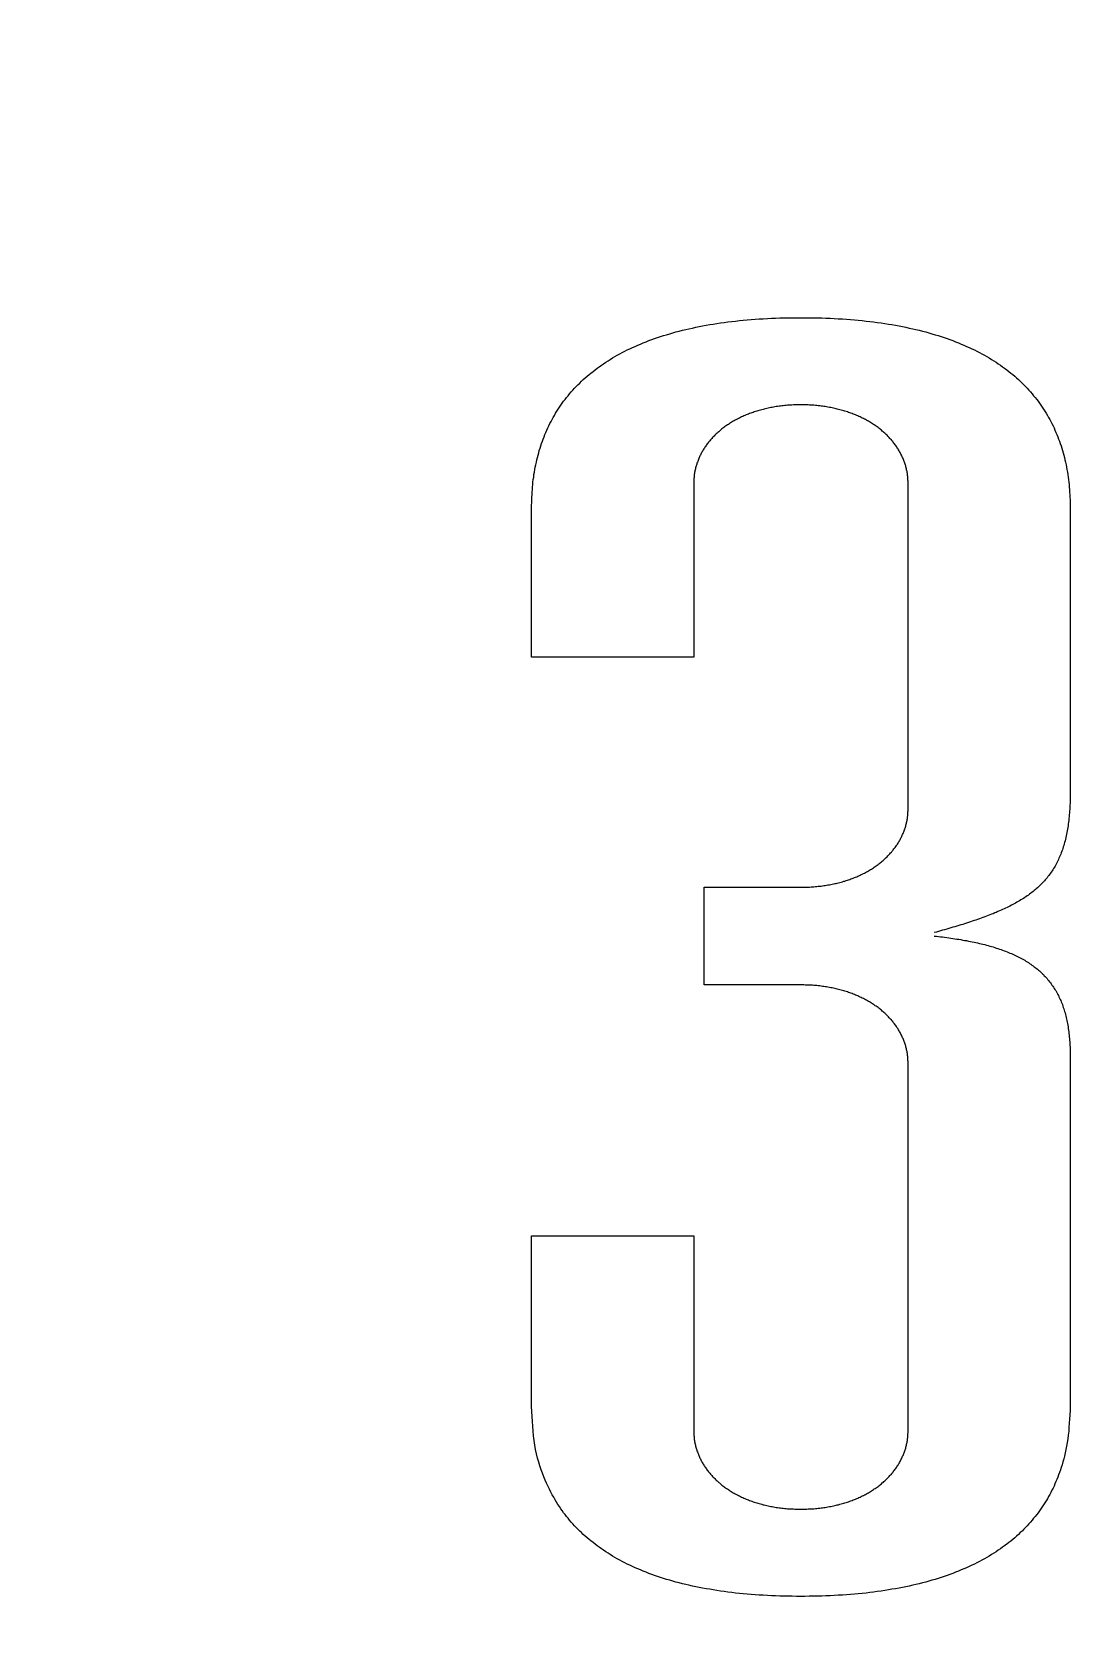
# Model space of a CAD drawing. Extents: x -19.1 to 19.1, y -19.1 to 19.1.
# Drawn here: x -7.888 to -6.858, y -4.369 to -2.814 of the extents above; entities that cross this region are included whole.
import ezdxf

# ---------------------------------------------------------------- set-up
doc = ezdxf.new("R2010")
doc.units = 0
doc.header["$LTSCALE"] = 32.67
doc.layers.add('G_OM_TRIE_D_ESQUISSE__ISO_', color=7, linetype='Continuous')
doc.layers.add('VISIBLE__ISO_', color=7, linetype='Continuous')

msp = doc.modelspace()

# ---------------------------------------------------------------- linework, layer by layer
at = {"layer": 'G_OM_TRIE_D_ESQUISSE__ISO_', "color": 7, "linetype": 'Continuous'}
msp.add_circle((0, 0), 18.9, dxfattribs=at)
at = {"layer": 'VISIBLE__ISO_', "color": 7, "linetype": 'Continuous'}
for p, q in [((-7.2423, -3.2539), (-7.2423, -3.4238)), ((-7.0332, -3.5717), (-7.0332, -3.2539)), ((-7.4004, -3.4238), (-7.4004, -3.2777)), ((-6.875, -3.2777), (-6.875, -3.5564)), ((-7.2423, -3.4238), (-7.4004, -3.4238)), ((-7.2321, -3.7435), (-7.2321, -3.6482)), ((-7.2321, -3.6482), (-7.1379, -3.6482)), ((-7.1379, -3.7435), (-7.2321, -3.7435)), ((-7.0332, -4.1786), (-7.0332, -3.82)), ((-6.875, -3.8131), (-6.875, -4.1548)), ((-7.4004, -4.1548), (-7.4004, -3.9883)), ((-7.4004, -3.9883), (-7.2423, -3.9883)), ((-7.2423, -3.9883), (-7.2423, -4.1786))]:
    msp.add_line(p, q, dxfattribs=at)
for points in [[(-7.4004, -3.2777), (-7.4004, -3.2752), (-7.4003, -3.2727), (-7.4002, -3.2702), (-7.4001, -3.2677), (-7.4, -3.2652), (-7.3999, -3.2627), (-7.3997, -3.2602), (-7.3995, -3.2577), (-7.3993, -3.2552), (-7.3991, -3.2528), (-7.3988, -3.2503), (-7.3984, -3.2479), (-7.3981, -3.2455), (-7.3977, -3.2431), (-7.3973, -3.2407), (-7.3968, -3.2383), (-7.3963, -3.2359), (-7.3958, -3.2335), (-7.3953, -3.2312), (-7.3947, -3.2289), (-7.3941, -3.2266), (-7.3935, -3.2243), (-7.3929, -3.222), (-7.3922, -3.2197), (-7.3915, -3.2175), (-7.3907, -3.2152), (-7.3899, -3.213), (-7.3891, -3.2108), (-7.3883, -3.2086), (-7.3874, -3.2065), (-7.3865, -3.2043), (-7.3856, -3.2022), (-7.3846, -3.2), (-7.3836, -3.1979), (-7.3826, -3.1958), (-7.3815, -3.1938), (-7.3804, -3.1917), (-7.3793, -3.1897), (-7.3782, -3.1877), (-7.377, -3.1857), (-7.3758, -3.1837), (-7.3745, -3.1817), (-7.3732, -3.1798), (-7.3719, -3.1778), (-7.3705, -3.1759), (-7.3692, -3.174), (-7.3677, -3.1722), (-7.3663, -3.1703), (-7.3648, -3.1685), (-7.3633, -3.1667), (-7.3617, -3.1649), (-7.3602, -3.1631), (-7.3585, -3.1613), (-7.3569, -3.1596), (-7.3552, -3.1579), (-7.3535, -3.1562), (-7.3517, -3.1545), (-7.35, -3.1528), (-7.3481, -3.1512), (-7.3463, -3.1496), (-7.3444, -3.148), (-7.3425, -3.1464), (-7.3405, -3.1448), (-7.3385, -3.1433), (-7.3365, -3.1418), (-7.3345, -3.1403), (-7.3324, -3.1388), (-7.3303, -3.1373), (-7.3281, -3.1359), (-7.3259, -3.1345), (-7.3237, -3.1331), (-7.3214, -3.1317), (-7.3191, -3.1304), (-7.3168, -3.129), (-7.3144, -3.1277), (-7.312, -3.1264), (-7.3096, -3.1252), (-7.3071, -3.1239), (-7.3046, -3.1227), (-7.302, -3.1215), (-7.2995, -3.1204), (-7.2969, -3.1192), (-7.2942, -3.1181), (-7.2915, -3.117), (-7.2888, -3.1159), (-7.286, -3.1148), (-7.2832, -3.1138), (-7.2804, -3.1128), (-7.2776, -3.1118), (-7.2747, -3.1108), (-7.2717, -3.1099), (-7.2687, -3.109), (-7.2657, -3.1081), (-7.2627, -3.1072), (-7.2596, -3.1063), (-7.2565, -3.1055), (-7.2533, -3.1047), (-7.2501, -3.1039), (-7.2469, -3.1032), (-7.2436, -3.1025), (-7.2403, -3.1018), (-7.237, -3.1011), (-7.2336, -3.1004), (-7.2302, -3.0998), (-7.2267, -3.0992), (-7.2232, -3.0986), (-7.2197, -3.0981), (-7.2161, -3.0975), (-7.2125, -3.097), (-7.2089, -3.0965), (-7.2052, -3.0961), (-7.2015, -3.0957), (-7.1977, -3.0952), (-7.1939, -3.0949), (-7.1901, -3.0945), (-7.1862, -3.0942), (-7.1823, -3.0939), (-7.1784, -3.0936), (-7.1744, -3.0934), (-7.1704, -3.0932), (-7.1664, -3.093), (-7.1624, -3.0928), (-7.1583, -3.0927), (-7.1543, -3.0926), (-7.1502, -3.0925), (-7.1461, -3.0925), (-7.142, -3.0924), (-7.1379, -3.0924)], [(-7.1379, -3.0924), (-7.1338, -3.0924), (-7.1297, -3.0925), (-7.1256, -3.0925), (-7.1215, -3.0926), (-7.1174, -3.0927), (-7.1134, -3.0928), (-7.1093, -3.093), (-7.1053, -3.0932), (-7.1013, -3.0934), (-7.0973, -3.0936), (-7.0934, -3.0939), (-7.0895, -3.0942), (-7.0856, -3.0945), (-7.0818, -3.0949), (-7.078, -3.0952), (-7.0742, -3.0957), (-7.0705, -3.0961), (-7.0668, -3.0965), (-7.0632, -3.097), (-7.0595, -3.0975), (-7.056, -3.0981), (-7.0524, -3.0986), (-7.0489, -3.0992), (-7.0455, -3.0998), (-7.042, -3.1004), (-7.0387, -3.1011), (-7.0353, -3.1018), (-7.032, -3.1025), (-7.0287, -3.1032), (-7.0255, -3.1039), (-7.0223, -3.1047), (-7.0191, -3.1055), (-7.016, -3.1063), (-7.0129, -3.1072), (-7.0099, -3.1081), (-7.0068, -3.109), (-7.0039, -3.1099), (-7.0009, -3.1108), (-6.998, -3.1118), (-6.9951, -3.1128), (-6.9923, -3.1138), (-6.9895, -3.1148), (-6.9868, -3.1159), (-6.984, -3.117), (-6.9813, -3.1181), (-6.9787, -3.1192), (-6.9761, -3.1204), (-6.9735, -3.1215), (-6.9709, -3.1227), (-6.9684, -3.1239), (-6.966, -3.1252), (-6.9635, -3.1264), (-6.9611, -3.1277), (-6.9587, -3.129), (-6.9564, -3.1304), (-6.9541, -3.1317), (-6.9518, -3.1331), (-6.9496, -3.1345), (-6.9474, -3.1359), (-6.9453, -3.1373), (-6.9431, -3.1388), (-6.941, -3.1403), (-6.939, -3.1418), (-6.937, -3.1433), (-6.935, -3.1448), (-6.933, -3.1464), (-6.9311, -3.148), (-6.9292, -3.1496), (-6.9273, -3.1512), (-6.9255, -3.1528), (-6.9237, -3.1545), (-6.922, -3.1562), (-6.9203, -3.1579), (-6.9186, -3.1596), (-6.9169, -3.1613), (-6.9153, -3.1631), (-6.9137, -3.1649), (-6.9122, -3.1667), (-6.9107, -3.1685), (-6.9092, -3.1703), (-6.9077, -3.1722), (-6.9063, -3.174), (-6.9049, -3.1759), (-6.9036, -3.1778), (-6.9023, -3.1798), (-6.901, -3.1817), (-6.8997, -3.1837), (-6.8985, -3.1857), (-6.8973, -3.1877), (-6.8961, -3.1897), (-6.895, -3.1917), (-6.8939, -3.1938), (-6.8929, -3.1958), (-6.8918, -3.1979), (-6.8908, -3.2), (-6.8899, -3.2022), (-6.8889, -3.2043), (-6.888, -3.2065), (-6.8872, -3.2086), (-6.8863, -3.2108), (-6.8855, -3.213), (-6.8847, -3.2152), (-6.884, -3.2175), (-6.8833, -3.2197), (-6.8826, -3.222), (-6.8819, -3.2243), (-6.8813, -3.2266), (-6.8807, -3.2289), (-6.8802, -3.2312), (-6.8796, -3.2335), (-6.8791, -3.2359), (-6.8786, -3.2383), (-6.8782, -3.2407), (-6.8778, -3.2431), (-6.8774, -3.2455), (-6.877, -3.2479), (-6.8767, -3.2503), (-6.8764, -3.2528), (-6.8761, -3.2552), (-6.8759, -3.2577), (-6.8757, -3.2602), (-6.8756, -3.2627), (-6.8754, -3.2652), (-6.8753, -3.2677), (-6.8752, -3.2702), (-6.8752, -3.2727), (-6.8751, -3.2752), (-6.875, -3.2777)], [(-7.0332, -3.2539), (-7.0332, -3.253), (-7.0332, -3.252), (-7.0333, -3.2511), (-7.0333, -3.2501), (-7.0334, -3.2492), (-7.0335, -3.2482), (-7.0335, -3.2473), (-7.0336, -3.2464), (-7.0338, -3.2454), (-7.0339, -3.2445), (-7.034, -3.2435), (-7.0342, -3.2426), (-7.0344, -3.2417), (-7.0346, -3.2408), (-7.0348, -3.2398), (-7.035, -3.2389), (-7.0353, -3.238), (-7.0355, -3.2371), (-7.0358, -3.2362), (-7.0361, -3.2353), (-7.0364, -3.2344), (-7.0367, -3.2335), (-7.037, -3.2326), (-7.0374, -3.2317), (-7.0377, -3.2308), (-7.0381, -3.2299), (-7.0385, -3.229), (-7.0389, -3.2282), (-7.0393, -3.2273), (-7.0397, -3.2264), (-7.0401, -3.2256), (-7.0406, -3.2247), (-7.041, -3.2238), (-7.0415, -3.223), (-7.042, -3.2222), (-7.0425, -3.2213), (-7.043, -3.2205), (-7.0435, -3.2197), (-7.0441, -3.2188), (-7.0446, -3.218), (-7.0452, -3.2172), (-7.0458, -3.2164), (-7.0464, -3.2156), (-7.047, -3.2148), (-7.0476, -3.214), (-7.0482, -3.2132), (-7.0489, -3.2125), (-7.0495, -3.2117), (-7.0502, -3.2109), (-7.0509, -3.2102), (-7.0516, -3.2094), (-7.0523, -3.2087), (-7.053, -3.2079), (-7.0537, -3.2072), (-7.0545, -3.2065), (-7.0552, -3.2058), (-7.056, -3.2051), (-7.0568, -3.2044), (-7.0576, -3.2037), (-7.0584, -3.203), (-7.0592, -3.2023), (-7.06, -3.2016), (-7.0608, -3.2009), (-7.0617, -3.2003), (-7.0625, -3.1996), (-7.0634, -3.199), (-7.0643, -3.1984), (-7.0652, -3.1977), (-7.0661, -3.1971), (-7.067, -3.1965), (-7.068, -3.1959), (-7.0689, -3.1953), (-7.0699, -3.1947), (-7.0708, -3.1941), (-7.0718, -3.1935), (-7.0728, -3.193), (-7.0738, -3.1924), (-7.0748, -3.1919), (-7.0758, -3.1913), (-7.0768, -3.1908), (-7.0779, -3.1903), (-7.0789, -3.1898), (-7.08, -3.1893), (-7.0811, -3.1888), (-7.0822, -3.1883), (-7.0833, -3.1878), (-7.0844, -3.1873), (-7.0855, -3.1869), (-7.0866, -3.1864), (-7.0877, -3.186), (-7.0889, -3.1856), (-7.09, -3.1852), (-7.0912, -3.1848), (-7.0924, -3.1844), (-7.0936, -3.184), (-7.0948, -3.1836), (-7.096, -3.1832), (-7.0972, -3.1829), (-7.0984, -3.1825), (-7.0997, -3.1822), (-7.1009, -3.1819), (-7.1022, -3.1816), (-7.1034, -3.1813), (-7.1047, -3.181), (-7.106, -3.1807), (-7.1073, -3.1804), (-7.1086, -3.1801), (-7.1099, -3.1799), (-7.1113, -3.1797), (-7.1126, -3.1794), (-7.1139, -3.1792), (-7.1153, -3.179), (-7.1167, -3.1788), (-7.118, -3.1787), (-7.1194, -3.1785), (-7.1208, -3.1783), (-7.1222, -3.1782), (-7.1236, -3.1781), (-7.125, -3.1779), (-7.1264, -3.1778), (-7.1278, -3.1777), (-7.1293, -3.1777), (-7.1307, -3.1776), (-7.1321, -3.1775), (-7.1336, -3.1775), (-7.135, -3.1775), (-7.1364, -3.1775), (-7.1379, -3.1774), (-7.1393, -3.1775), (-7.1408, -3.1775), (-7.1422, -3.1775), (-7.1436, -3.1775), (-7.1451, -3.1776), (-7.1465, -3.1777), (-7.1479, -3.1777), (-7.1493, -3.1778), (-7.1507, -3.1779), (-7.1521, -3.1781), (-7.1535, -3.1782), (-7.1549, -3.1783), (-7.1563, -3.1785), (-7.1577, -3.1787), (-7.159, -3.1788), (-7.1604, -3.179), (-7.1617, -3.1792), (-7.1631, -3.1794), (-7.1644, -3.1797), (-7.1657, -3.1799), (-7.167, -3.1801), (-7.1683, -3.1804), (-7.1696, -3.1807), (-7.1709, -3.181), (-7.1722, -3.1813), (-7.1735, -3.1816), (-7.1747, -3.1819), (-7.176, -3.1822), (-7.1772, -3.1825), (-7.1784, -3.1829), (-7.1796, -3.1832), (-7.1808, -3.1836), (-7.182, -3.184), (-7.1832, -3.1844), (-7.1844, -3.1848), (-7.1855, -3.1852), (-7.1867, -3.1856), (-7.1878, -3.186), (-7.189, -3.1864), (-7.1901, -3.1869), (-7.1912, -3.1873), (-7.1923, -3.1878), (-7.1934, -3.1883), (-7.1945, -3.1888), (-7.1956, -3.1893), (-7.1966, -3.1898), (-7.1977, -3.1903), (-7.1987, -3.1908), (-7.1997, -3.1913), (-7.2007, -3.1919), (-7.2018, -3.1924), (-7.2027, -3.193), (-7.2037, -3.1935), (-7.2047, -3.1941), (-7.2057, -3.1947), (-7.2066, -3.1953), (-7.2076, -3.1959), (-7.2085, -3.1965), (-7.2094, -3.1971), (-7.2103, -3.1977), (-7.2112, -3.1984), (-7.2121, -3.199), (-7.213, -3.1996), (-7.2138, -3.2003), (-7.2147, -3.2009), (-7.2155, -3.2016), (-7.2163, -3.2023), (-7.2171, -3.203), (-7.2179, -3.2037), (-7.2187, -3.2044), (-7.2195, -3.2051), (-7.2203, -3.2058), (-7.221, -3.2065), (-7.2218, -3.2072), (-7.2225, -3.208), (-7.2232, -3.2087), (-7.2239, -3.2094), (-7.2246, -3.2102), (-7.2253, -3.2109), (-7.2259, -3.2117), (-7.2266, -3.2125), (-7.2272, -3.2132), (-7.2279, -3.214), (-7.2285, -3.2148), (-7.2291, -3.2156), (-7.2297, -3.2164), (-7.2303, -3.2172), (-7.2308, -3.218), (-7.2314, -3.2188), (-7.2319, -3.2197), (-7.2324, -3.2205), (-7.233, -3.2213), (-7.2335, -3.2222), (-7.2339, -3.223), (-7.2344, -3.2238), (-7.2349, -3.2247), (-7.2353, -3.2256), (-7.2358, -3.2264), (-7.2362, -3.2273), (-7.2366, -3.2282), (-7.237, -3.229), (-7.2374, -3.2299), (-7.2377, -3.2308), (-7.2381, -3.2317), (-7.2384, -3.2326), (-7.2387, -3.2335), (-7.2391, -3.2344), (-7.2394, -3.2353), (-7.2396, -3.2362), (-7.2399, -3.2371), (-7.2402, -3.238), (-7.2404, -3.2389), (-7.2406, -3.2398), (-7.2408, -3.2408), (-7.2411, -3.2417), (-7.2412, -3.2426), (-7.2414, -3.2435), (-7.2416, -3.2445), (-7.2417, -3.2454), (-7.2418, -3.2464), (-7.2419, -3.2473), (-7.242, -3.2482), (-7.2421, -3.2492), (-7.2421, -3.2501), (-7.2422, -3.2511), (-7.2422, -3.252), (-7.2423, -3.253), (-7.2423, -3.2539)], [(-6.875, -3.5564), (-6.8751, -3.5584), (-6.8751, -3.5603), (-6.8751, -3.5623), (-6.8752, -3.5642), (-6.8752, -3.5661), (-6.8753, -3.5681), (-6.8754, -3.57), (-6.8755, -3.5719), (-6.8756, -3.5738), (-6.8757, -3.5756), (-6.8759, -3.5775), (-6.876, -3.5793), (-6.8762, -3.5811), (-6.8764, -3.5829), (-6.8767, -3.5847), (-6.8769, -3.5865), (-6.8771, -3.5882), (-6.8774, -3.5899), (-6.8777, -3.5916), (-6.878, -3.5933), (-6.8783, -3.5949), (-6.8786, -3.5965), (-6.8789, -3.5981), (-6.8793, -3.5997), (-6.8797, -3.6013), (-6.8801, -3.6028), (-6.8805, -3.6044), (-6.8809, -3.6059), (-6.8813, -3.6074), (-6.8818, -3.6088), (-6.8822, -3.6103), (-6.8827, -3.6117), (-6.8832, -3.6131), (-6.8837, -3.6145), (-6.8843, -3.6159), (-6.8848, -3.6173), (-6.8854, -3.6186), (-6.886, -3.6199), (-6.8866, -3.6212), (-6.8872, -3.6225), (-6.8878, -3.6238), (-6.8885, -3.625), (-6.8891, -3.6263), (-6.8898, -3.6275), (-6.8905, -3.6287), (-6.8912, -3.6299), (-6.892, -3.6311), (-6.8927, -3.6322), (-6.8935, -3.6334), (-6.8943, -3.6345), (-6.8951, -3.6356), (-6.8959, -3.6367), (-6.8967, -3.6378), (-6.8976, -3.6389), (-6.8985, -3.6399), (-6.8993, -3.6409), (-6.9002, -3.642), (-6.9012, -3.643), (-6.9021, -3.644), (-6.9031, -3.645), (-6.904, -3.6459), (-6.905, -3.6469), (-6.906, -3.6478), (-6.907, -3.6488), (-6.9081, -3.6497), (-6.9091, -3.6506), (-6.9102, -3.6515), (-6.9113, -3.6524), (-6.9124, -3.6532), (-6.9135, -3.6541), (-6.9146, -3.655), (-6.9158, -3.6558), (-6.917, -3.6566), (-6.9182, -3.6574), (-6.9194, -3.6583), (-6.9206, -3.6591), (-6.9218, -3.6598), (-6.9231, -3.6606), (-6.9244, -3.6614), (-6.9257, -3.6622), (-6.927, -3.6629), (-6.9283, -3.6637), (-6.9296, -3.6644), (-6.931, -3.6651), (-6.9324, -3.6658), (-6.9338, -3.6665), (-6.9352, -3.6673), (-6.9366, -3.668), (-6.938, -3.6686), (-6.9395, -3.6693), (-6.941, -3.67), (-6.9425, -3.6707), (-6.944, -3.6713), (-6.9455, -3.672), (-6.9471, -3.6727), (-6.9486, -3.6733), (-6.9502, -3.674), (-6.9518, -3.6746), (-6.9535, -3.6752), (-6.9551, -3.6759), (-6.9567, -3.6765), (-6.9584, -3.6771), (-6.9601, -3.6777), (-6.9618, -3.6784), (-6.9635, -3.679), (-6.9653, -3.6796), (-6.967, -3.6802), (-6.9688, -3.6808), (-6.9706, -3.6814), (-6.9724, -3.682), (-6.9743, -3.6826), (-6.9761, -3.6832), (-6.978, -3.6838), (-6.9799, -3.6844), (-6.9818, -3.685), (-6.9837, -3.6856), (-6.9856, -3.6861), (-6.9876, -3.6867), (-6.9896, -3.6873), (-6.9915, -3.6879), (-6.9935, -3.6885), (-6.9955, -3.689), (-6.9975, -3.6896), (-6.9996, -3.6902), (-7.0016, -3.6908), (-7.0036, -3.6913), (-7.0056, -3.6919), (-7.0077, -3.6925)], [(-7.1379, -3.6482), (-7.1365, -3.6482), (-7.135, -3.6482), (-7.1336, -3.6481), (-7.1321, -3.6481), (-7.1307, -3.648), (-7.1293, -3.648), (-7.1278, -3.6479), (-7.1264, -3.6478), (-7.125, -3.6477), (-7.1236, -3.6476), (-7.1222, -3.6475), (-7.1208, -3.6473), (-7.1194, -3.6472), (-7.118, -3.647), (-7.1167, -3.6468), (-7.1153, -3.6466), (-7.1139, -3.6464), (-7.1126, -3.6462), (-7.1113, -3.646), (-7.1099, -3.6458), (-7.1086, -3.6455), (-7.1073, -3.6453), (-7.106, -3.645), (-7.1047, -3.6447), (-7.1034, -3.6444), (-7.1022, -3.6441), (-7.1009, -3.6438), (-7.0997, -3.6435), (-7.0984, -3.6431), (-7.0972, -3.6428), (-7.096, -3.6424), (-7.0948, -3.6421), (-7.0936, -3.6417), (-7.0924, -3.6413), (-7.0912, -3.6409), (-7.09, -3.6405), (-7.0889, -3.6401), (-7.0877, -3.6397), (-7.0866, -3.6392), (-7.0855, -3.6388), (-7.0844, -3.6383), (-7.0833, -3.6379), (-7.0822, -3.6374), (-7.0811, -3.6369), (-7.08, -3.6364), (-7.0789, -3.6359), (-7.0779, -3.6354), (-7.0768, -3.6349), (-7.0758, -3.6343), (-7.0748, -3.6338), (-7.0738, -3.6333), (-7.0728, -3.6327), (-7.0718, -3.6321), (-7.0708, -3.6316), (-7.0699, -3.631), (-7.0689, -3.6304), (-7.068, -3.6298), (-7.067, -3.6292), (-7.0661, -3.6286), (-7.0652, -3.6279), (-7.0643, -3.6273), (-7.0634, -3.6267), (-7.0625, -3.626), (-7.0617, -3.6254), (-7.0608, -3.6247), (-7.06, -3.6241), (-7.0592, -3.6234), (-7.0584, -3.6227), (-7.0576, -3.622), (-7.0568, -3.6213), (-7.056, -3.6206), (-7.0552, -3.6199), (-7.0545, -3.6192), (-7.0537, -3.6184), (-7.053, -3.6177), (-7.0523, -3.617), (-7.0516, -3.6162), (-7.0509, -3.6155), (-7.0502, -3.6147), (-7.0495, -3.614), (-7.0489, -3.6132), (-7.0482, -3.6124), (-7.0476, -3.6116), (-7.047, -3.6108), (-7.0464, -3.6101), (-7.0458, -3.6093), (-7.0452, -3.6085), (-7.0446, -3.6076), (-7.0441, -3.6068), (-7.0435, -3.606), (-7.043, -3.6052), (-7.0425, -3.6043), (-7.042, -3.6035), (-7.0415, -3.6027), (-7.041, -3.6018), (-7.0406, -3.601), (-7.0401, -3.6001), (-7.0397, -3.5993), (-7.0393, -3.5984), (-7.0389, -3.5975), (-7.0385, -3.5966), (-7.0381, -3.5958), (-7.0377, -3.5949), (-7.0374, -3.594), (-7.037, -3.5931), (-7.0367, -3.5922), (-7.0364, -3.5913), (-7.0361, -3.5904), (-7.0358, -3.5895), (-7.0355, -3.5886), (-7.0353, -3.5877), (-7.035, -3.5868), (-7.0348, -3.5858), (-7.0346, -3.5849), (-7.0344, -3.584), (-7.0342, -3.5831), (-7.034, -3.5821), (-7.0339, -3.5812), (-7.0338, -3.5802), (-7.0336, -3.5793), (-7.0335, -3.5784), (-7.0335, -3.5774), (-7.0334, -3.5765), (-7.0333, -3.5755), (-7.0333, -3.5746), (-7.0332, -3.5736), (-7.0332, -3.5727), (-7.0332, -3.5717)], [(-7.0077, -3.6958), (-7.0056, -3.696), (-7.0036, -3.6962), (-7.0016, -3.6965), (-6.9996, -3.6967), (-6.9975, -3.697), (-6.9955, -3.6973), (-6.9935, -3.6975), (-6.9915, -3.6978), (-6.9896, -3.6981), (-6.9876, -3.6984), (-6.9856, -3.6987), (-6.9837, -3.699), (-6.9818, -3.6993), (-6.9799, -3.6997), (-6.978, -3.7), (-6.9761, -3.7003), (-6.9743, -3.7007), (-6.9724, -3.7011), (-6.9706, -3.7014), (-6.9688, -3.7018), (-6.9671, -3.7022), (-6.9653, -3.7026), (-6.9635, -3.703), (-6.9618, -3.7034), (-6.9601, -3.7038), (-6.9584, -3.7042), (-6.9567, -3.7047), (-6.9551, -3.7051), (-6.9535, -3.7056), (-6.9518, -3.706), (-6.9502, -3.7065), (-6.9486, -3.707), (-6.9471, -3.7075), (-6.9455, -3.708), (-6.944, -3.7085), (-6.9425, -3.709), (-6.941, -3.7096), (-6.9395, -3.7101), (-6.938, -3.7107), (-6.9366, -3.7112), (-6.9352, -3.7118), (-6.9338, -3.7124), (-6.9324, -3.713), (-6.931, -3.7136), (-6.9296, -3.7142), (-6.9283, -3.7148), (-6.927, -3.7155), (-6.9257, -3.7161), (-6.9244, -3.7168), (-6.9231, -3.7175), (-6.9218, -3.7181), (-6.9206, -3.7188), (-6.9194, -3.7195), (-6.9182, -3.7203), (-6.917, -3.721), (-6.9158, -3.7217), (-6.9147, -3.7225), (-6.9135, -3.7233), (-6.9124, -3.7241), (-6.9113, -3.7249), (-6.9102, -3.7257), (-6.9091, -3.7265), (-6.9081, -3.7273), (-6.907, -3.7282), (-6.906, -3.729), (-6.905, -3.7299), (-6.904, -3.7308), (-6.9031, -3.7317), (-6.9021, -3.7326), (-6.9012, -3.7335), (-6.9003, -3.7345), (-6.8994, -3.7354), (-6.8985, -3.7364), (-6.8976, -3.7374), (-6.8968, -3.7384), (-6.8959, -3.7394), (-6.8951, -3.7404), (-6.8943, -3.7414), (-6.8935, -3.7425), (-6.8928, -3.7436), (-6.892, -3.7447), (-6.8913, -3.7458), (-6.8906, -3.7469), (-6.8899, -3.748), (-6.8892, -3.7491), (-6.8885, -3.7503), (-6.8879, -3.7515), (-6.8872, -3.7527), (-6.8866, -3.7539), (-6.886, -3.7551), (-6.8854, -3.7563), (-6.8849, -3.7576), (-6.8843, -3.7588), (-6.8838, -3.7601), (-6.8832, -3.7614), (-6.8827, -3.7627), (-6.8823, -3.7641), (-6.8818, -3.7654), (-6.8813, -3.7668), (-6.8809, -3.7681), (-6.8805, -3.7695), (-6.8801, -3.7709), (-6.8797, -3.7724), (-6.8793, -3.7738), (-6.879, -3.7753), (-6.8786, -3.7768), (-6.8783, -3.7782), (-6.878, -3.7798), (-6.8777, -3.7813), (-6.8774, -3.7828), (-6.8771, -3.7844), (-6.8769, -3.786), (-6.8767, -3.7876), (-6.8764, -3.7892), (-6.8762, -3.7908), (-6.8761, -3.7925), (-6.8759, -3.7941), (-6.8757, -3.7958), (-6.8756, -3.7975), (-6.8755, -3.7992), (-6.8754, -3.8009), (-6.8753, -3.8026), (-6.8752, -3.8043), (-6.8752, -3.8061), (-6.8751, -3.8078), (-6.8751, -3.8096), (-6.8751, -3.8113), (-6.875, -3.8131)], [(-7.0332, -3.82), (-7.0332, -3.819), (-7.0332, -3.8181), (-7.0333, -3.8171), (-7.0333, -3.8162), (-7.0334, -3.8152), (-7.0335, -3.8143), (-7.0335, -3.8133), (-7.0336, -3.8124), (-7.0338, -3.8114), (-7.0339, -3.8105), (-7.034, -3.8096), (-7.0342, -3.8086), (-7.0344, -3.8077), (-7.0346, -3.8068), (-7.0348, -3.8059), (-7.035, -3.8049), (-7.0353, -3.804), (-7.0355, -3.8031), (-7.0358, -3.8022), (-7.0361, -3.8013), (-7.0364, -3.8004), (-7.0367, -3.7995), (-7.037, -3.7986), (-7.0374, -3.7977), (-7.0377, -3.7968), (-7.0381, -3.7959), (-7.0385, -3.7951), (-7.0389, -3.7942), (-7.0393, -3.7933), (-7.0397, -3.7924), (-7.0401, -3.7916), (-7.0406, -3.7907), (-7.041, -3.7899), (-7.0415, -3.789), (-7.042, -3.7882), (-7.0425, -3.7873), (-7.043, -3.7865), (-7.0435, -3.7857), (-7.0441, -3.7849), (-7.0446, -3.7841), (-7.0452, -3.7832), (-7.0458, -3.7824), (-7.0464, -3.7816), (-7.047, -3.7808), (-7.0476, -3.7801), (-7.0482, -3.7793), (-7.0489, -3.7785), (-7.0495, -3.7777), (-7.0502, -3.777), (-7.0509, -3.7762), (-7.0516, -3.7755), (-7.0523, -3.7747), (-7.053, -3.774), (-7.0537, -3.7732), (-7.0545, -3.7725), (-7.0552, -3.7718), (-7.056, -3.7711), (-7.0568, -3.7704), (-7.0576, -3.7697), (-7.0584, -3.769), (-7.0592, -3.7683), (-7.06, -3.7676), (-7.0608, -3.767), (-7.0617, -3.7663), (-7.0625, -3.7657), (-7.0634, -3.765), (-7.0643, -3.7644), (-7.0652, -3.7638), (-7.0661, -3.7631), (-7.067, -3.7625), (-7.068, -3.7619), (-7.0689, -3.7613), (-7.0699, -3.7607), (-7.0708, -3.7601), (-7.0718, -3.7596), (-7.0728, -3.759), (-7.0738, -3.7584), (-7.0748, -3.7579), (-7.0758, -3.7574), (-7.0768, -3.7568), (-7.0779, -3.7563), (-7.0789, -3.7558), (-7.08, -3.7553), (-7.0811, -3.7548), (-7.0822, -3.7543), (-7.0833, -3.7538), (-7.0844, -3.7534), (-7.0855, -3.7529), (-7.0866, -3.7525), (-7.0877, -3.752), (-7.0889, -3.7516), (-7.09, -3.7512), (-7.0912, -3.7508), (-7.0924, -3.7504), (-7.0936, -3.75), (-7.0948, -3.7496), (-7.096, -3.7493), (-7.0972, -3.7489), (-7.0984, -3.7486), (-7.0997, -3.7482), (-7.1009, -3.7479), (-7.1022, -3.7476), (-7.1034, -3.7473), (-7.1047, -3.747), (-7.106, -3.7467), (-7.1073, -3.7464), (-7.1086, -3.7462), (-7.1099, -3.7459), (-7.1113, -3.7457), (-7.1126, -3.7455), (-7.1139, -3.7453), (-7.1153, -3.7451), (-7.1167, -3.7449), (-7.118, -3.7447), (-7.1194, -3.7445), (-7.1208, -3.7444), (-7.1222, -3.7442), (-7.1236, -3.7441), (-7.125, -3.744), (-7.1264, -3.7439), (-7.1278, -3.7438), (-7.1293, -3.7437), (-7.1307, -3.7437), (-7.1321, -3.7436), (-7.1336, -3.7436), (-7.135, -3.7435), (-7.1365, -3.7435), (-7.1379, -3.7435)], [(-6.875, -4.1548), (-6.8752, -4.1589), (-6.8754, -4.1631), (-6.8756, -4.1671), (-6.8759, -4.1712), (-6.8762, -4.1751), (-6.8765, -4.179), (-6.8769, -4.1828), (-6.8774, -4.1865), (-6.8779, -4.1901), (-6.8785, -4.1935), (-6.8792, -4.1969), (-6.8799, -4.2001), (-6.8806, -4.2032), (-6.8814, -4.2061), (-6.8822, -4.209), (-6.883, -4.2117), (-6.8838, -4.2143), (-6.8846, -4.2168), (-6.8854, -4.2192), (-6.8863, -4.2216), (-6.8872, -4.2238), (-6.888, -4.2261), (-6.8889, -4.2282), (-6.8899, -4.2304), (-6.8908, -4.2325), (-6.8918, -4.2346), (-6.8929, -4.2367), (-6.8939, -4.2387), (-6.895, -4.2408), (-6.8961, -4.2428), (-6.8973, -4.2449), (-6.8985, -4.2469), (-6.8997, -4.2488), (-6.901, -4.2508), (-6.9023, -4.2527), (-6.9036, -4.2547), (-6.9049, -4.2566), (-6.9063, -4.2585), (-6.9077, -4.2604), (-6.9092, -4.2622), (-6.9107, -4.264), (-6.9122, -4.2659), (-6.9137, -4.2677), (-6.9153, -4.2694), (-6.9169, -4.2712), (-6.9186, -4.2729), (-6.9203, -4.2747), (-6.922, -4.2764), (-6.9237, -4.278), (-6.9255, -4.2797), (-6.9273, -4.2813), (-6.9292, -4.283), (-6.9311, -4.2846), (-6.933, -4.2862), (-6.935, -4.2877), (-6.937, -4.2892), (-6.939, -4.2908), (-6.941, -4.2923), (-6.9431, -4.2937), (-6.9453, -4.2952), (-6.9474, -4.2966), (-6.9496, -4.298), (-6.9518, -4.2994), (-6.9541, -4.3008), (-6.9564, -4.3022), (-6.9587, -4.3035), (-6.9611, -4.3048), (-6.9635, -4.3061), (-6.966, -4.3073), (-6.9684, -4.3086), (-6.9709, -4.3098), (-6.9735, -4.311), (-6.9761, -4.3122), (-6.9787, -4.3133), (-6.9813, -4.3144), (-6.984, -4.3155), (-6.9868, -4.3166), (-6.9895, -4.3177), (-6.9923, -4.3187), (-6.9951, -4.3197), (-6.998, -4.3207), (-7.0009, -4.3217), (-7.0039, -4.3226), (-7.0068, -4.3236), (-7.0099, -4.3245), (-7.0129, -4.3253), (-7.016, -4.3262), (-7.0191, -4.327), (-7.0223, -4.3278), (-7.0255, -4.3286), (-7.0287, -4.3293), (-7.032, -4.3301), (-7.0353, -4.3308), (-7.0387, -4.3314), (-7.042, -4.3321), (-7.0455, -4.3327), (-7.0489, -4.3333), (-7.0524, -4.3339), (-7.056, -4.3345), (-7.0595, -4.335), (-7.0632, -4.3355), (-7.0668, -4.336), (-7.0705, -4.3364), (-7.0742, -4.3369), (-7.078, -4.3373), (-7.0818, -4.3376), (-7.0856, -4.338), (-7.0895, -4.3383), (-7.0934, -4.3386), (-7.0973, -4.3389), (-7.1013, -4.3391), (-7.1053, -4.3394), (-7.1093, -4.3396), (-7.1134, -4.3397), (-7.1174, -4.3399), (-7.1215, -4.34), (-7.1256, -4.3401), (-7.1297, -4.3401), (-7.1338, -4.3402), (-7.1379, -4.3402), (-7.142, -4.3402), (-7.1461, -4.3401), (-7.1502, -4.3401), (-7.1543, -4.34), (-7.1583, -4.3399), (-7.1624, -4.3397), (-7.1664, -4.3396), (-7.1704, -4.3394), (-7.1744, -4.3391), (-7.1784, -4.3389), (-7.1823, -4.3386), (-7.1862, -4.3383), (-7.1901, -4.338), (-7.1939, -4.3376), (-7.1977, -4.3373), (-7.2015, -4.3369), (-7.2052, -4.3364), (-7.2089, -4.336), (-7.2125, -4.3355), (-7.2161, -4.335), (-7.2197, -4.3345), (-7.2232, -4.3339), (-7.2267, -4.3333), (-7.2302, -4.3327), (-7.2336, -4.3321), (-7.237, -4.3314), (-7.2403, -4.3308), (-7.2436, -4.3301), (-7.2469, -4.3293), (-7.2501, -4.3286), (-7.2533, -4.3278), (-7.2565, -4.327), (-7.2596, -4.3262), (-7.2627, -4.3253), (-7.2657, -4.3245), (-7.2687, -4.3236), (-7.2717, -4.3226), (-7.2747, -4.3217), (-7.2776, -4.3207), (-7.2804, -4.3197), (-7.2832, -4.3187), (-7.286, -4.3177), (-7.2888, -4.3166), (-7.2915, -4.3155), (-7.2942, -4.3144), (-7.2969, -4.3133), (-7.2995, -4.3122), (-7.302, -4.311), (-7.3046, -4.3098), (-7.3071, -4.3086), (-7.3096, -4.3073), (-7.312, -4.3061), (-7.3144, -4.3048), (-7.3168, -4.3035), (-7.3191, -4.3022), (-7.3214, -4.3008), (-7.3237, -4.2994), (-7.3259, -4.298), (-7.3281, -4.2966), (-7.3303, -4.2952), (-7.3324, -4.2937), (-7.3345, -4.2923), (-7.3365, -4.2908), (-7.3385, -4.2892), (-7.3405, -4.2877), (-7.3425, -4.2861), (-7.3444, -4.2846), (-7.3463, -4.283), (-7.3481, -4.2813), (-7.35, -4.2797), (-7.3517, -4.278), (-7.3535, -4.2764), (-7.3552, -4.2747), (-7.3569, -4.2729), (-7.3585, -4.2712), (-7.3602, -4.2694), (-7.3617, -4.2677), (-7.3633, -4.2659), (-7.3648, -4.264), (-7.3663, -4.2622), (-7.3677, -4.2604), (-7.3692, -4.2585), (-7.3706, -4.2565), (-7.372, -4.2546), (-7.3733, -4.2525), (-7.3747, -4.2504), (-7.3761, -4.2482), (-7.3775, -4.2459), (-7.3789, -4.2435), (-7.3803, -4.241), (-7.3817, -4.2384), (-7.3831, -4.2357), (-7.3844, -4.2328), (-7.3858, -4.2298), (-7.3872, -4.2267), (-7.3885, -4.2235), (-7.3898, -4.2201), (-7.3911, -4.2166), (-7.3923, -4.2129), (-7.3935, -4.2091), (-7.3946, -4.2052), (-7.3956, -4.2011), (-7.3965, -4.197), (-7.3972, -4.1926), (-7.3979, -4.1882), (-7.3985, -4.1836), (-7.3989, -4.179), (-7.3993, -4.1742), (-7.3996, -4.1694), (-7.3999, -4.1646), (-7.4002, -4.1597), (-7.4004, -4.1548)], [(-7.2423, -4.1786), (-7.2423, -4.1795), (-7.2422, -4.1805), (-7.2422, -4.1814), (-7.2421, -4.1824), (-7.2421, -4.1833), (-7.242, -4.1843), (-7.2419, -4.1852), (-7.2418, -4.1862), (-7.2417, -4.1871), (-7.2416, -4.188), (-7.2414, -4.189), (-7.2412, -4.1899), (-7.2411, -4.1908), (-7.2408, -4.1918), (-7.2406, -4.1927), (-7.2404, -4.1936), (-7.2402, -4.1945), (-7.2399, -4.1954), (-7.2396, -4.1964), (-7.2394, -4.1973), (-7.2391, -4.1982), (-7.2387, -4.1991), (-7.2384, -4.2), (-7.2381, -4.2008), (-7.2377, -4.2017), (-7.2374, -4.2026), (-7.237, -4.2035), (-7.2366, -4.2044), (-7.2362, -4.2052), (-7.2358, -4.2061), (-7.2353, -4.207), (-7.2349, -4.2078), (-7.2344, -4.2087), (-7.2339, -4.2095), (-7.2335, -4.2104), (-7.233, -4.2112), (-7.2324, -4.212), (-7.2319, -4.2129), (-7.2314, -4.2137), (-7.2308, -4.2145), (-7.2303, -4.2153), (-7.2297, -4.2161), (-7.2291, -4.2169), (-7.2285, -4.2177), (-7.2279, -4.2185), (-7.2272, -4.2193), (-7.2266, -4.22), (-7.2259, -4.2208), (-7.2253, -4.2216), (-7.2246, -4.2223), (-7.2239, -4.2231), (-7.2232, -4.2238), (-7.2225, -4.2246), (-7.2218, -4.2253), (-7.221, -4.226), (-7.2203, -4.2267), (-7.2195, -4.2275), (-7.2187, -4.2282), (-7.2179, -4.2289), (-7.2171, -4.2295), (-7.2163, -4.2302), (-7.2155, -4.2309), (-7.2147, -4.2316), (-7.2138, -4.2322), (-7.213, -4.2329), (-7.2121, -4.2335), (-7.2112, -4.2342), (-7.2103, -4.2348), (-7.2094, -4.2354), (-7.2085, -4.236), (-7.2076, -4.2366), (-7.2066, -4.2372), (-7.2057, -4.2378), (-7.2047, -4.2384), (-7.2037, -4.239), (-7.2027, -4.2395), (-7.2018, -4.2401), (-7.2007, -4.2407), (-7.1997, -4.2412), (-7.1987, -4.2417), (-7.1977, -4.2422), (-7.1966, -4.2428), (-7.1956, -4.2433), (-7.1945, -4.2437), (-7.1934, -4.2442), (-7.1923, -4.2447), (-7.1912, -4.2452), (-7.1901, -4.2456), (-7.189, -4.2461), (-7.1878, -4.2465), (-7.1867, -4.2469), (-7.1855, -4.2474), (-7.1844, -4.2478), (-7.1832, -4.2482), (-7.182, -4.2485), (-7.1808, -4.2489), (-7.1796, -4.2493), (-7.1784, -4.2496), (-7.1772, -4.25), (-7.176, -4.2503), (-7.1747, -4.2507), (-7.1735, -4.251), (-7.1722, -4.2513), (-7.1709, -4.2516), (-7.1696, -4.2518), (-7.1683, -4.2521), (-7.167, -4.2524), (-7.1657, -4.2526), (-7.1644, -4.2529), (-7.1631, -4.2531), (-7.1617, -4.2533), (-7.1604, -4.2535), (-7.159, -4.2537), (-7.1577, -4.2539), (-7.1563, -4.254), (-7.1549, -4.2542), (-7.1535, -4.2543), (-7.1521, -4.2545), (-7.1507, -4.2546), (-7.1493, -4.2547), (-7.1479, -4.2548), (-7.1465, -4.2549), (-7.1451, -4.2549), (-7.1436, -4.255), (-7.1422, -4.255), (-7.1408, -4.2551), (-7.1393, -4.2551), (-7.1379, -4.2551), (-7.1364, -4.2551), (-7.135, -4.2551), (-7.1336, -4.255), (-7.1321, -4.255), (-7.1307, -4.2549), (-7.1293, -4.2549), (-7.1278, -4.2548), (-7.1264, -4.2547), (-7.125, -4.2546), (-7.1236, -4.2545), (-7.1222, -4.2543), (-7.1208, -4.2542), (-7.1194, -4.254), (-7.118, -4.2539), (-7.1167, -4.2537), (-7.1153, -4.2535), (-7.1139, -4.2533), (-7.1126, -4.2531), (-7.1113, -4.2529), (-7.1099, -4.2526), (-7.1086, -4.2524), (-7.1073, -4.2521), (-7.106, -4.2518), (-7.1047, -4.2516), (-7.1034, -4.2513), (-7.1022, -4.251), (-7.1009, -4.2507), (-7.0997, -4.2503), (-7.0984, -4.25), (-7.0972, -4.2496), (-7.096, -4.2493), (-7.0948, -4.2489), (-7.0936, -4.2485), (-7.0924, -4.2482), (-7.0912, -4.2478), (-7.09, -4.2474), (-7.0889, -4.2469), (-7.0877, -4.2465), (-7.0866, -4.2461), (-7.0855, -4.2456), (-7.0844, -4.2452), (-7.0833, -4.2447), (-7.0822, -4.2442), (-7.0811, -4.2437), (-7.08, -4.2433), (-7.0789, -4.2428), (-7.0779, -4.2422), (-7.0768, -4.2417), (-7.0758, -4.2412), (-7.0748, -4.2407), (-7.0738, -4.2401), (-7.0728, -4.2395), (-7.0718, -4.239), (-7.0708, -4.2384), (-7.0699, -4.2378), (-7.0689, -4.2372), (-7.068, -4.2366), (-7.067, -4.236), (-7.0661, -4.2354), (-7.0652, -4.2348), (-7.0643, -4.2342), (-7.0634, -4.2335), (-7.0625, -4.2329), (-7.0617, -4.2322), (-7.0608, -4.2316), (-7.06, -4.2309), (-7.0592, -4.2302), (-7.0584, -4.2295), (-7.0576, -4.2289), (-7.0568, -4.2282), (-7.056, -4.2275), (-7.0552, -4.2267), (-7.0545, -4.226), (-7.0537, -4.2253), (-7.053, -4.2246), (-7.0523, -4.2238), (-7.0516, -4.2231), (-7.0509, -4.2223), (-7.0502, -4.2216), (-7.0495, -4.2208), (-7.0489, -4.22), (-7.0482, -4.2193), (-7.0476, -4.2185), (-7.047, -4.2177), (-7.0464, -4.2169), (-7.0458, -4.2161), (-7.0452, -4.2153), (-7.0446, -4.2145), (-7.0441, -4.2137), (-7.0435, -4.2129), (-7.043, -4.212), (-7.0425, -4.2112), (-7.042, -4.2104), (-7.0415, -4.2095), (-7.041, -4.2087), (-7.0406, -4.2078), (-7.0401, -4.207), (-7.0397, -4.2061), (-7.0393, -4.2052), (-7.0389, -4.2044), (-7.0385, -4.2035), (-7.0381, -4.2026), (-7.0377, -4.2017), (-7.0374, -4.2008), (-7.037, -4.2), (-7.0367, -4.1991), (-7.0364, -4.1982), (-7.0361, -4.1973), (-7.0358, -4.1964), (-7.0355, -4.1954), (-7.0353, -4.1945), (-7.035, -4.1936), (-7.0348, -4.1927), (-7.0346, -4.1918), (-7.0344, -4.1908), (-7.0342, -4.1899), (-7.034, -4.189), (-7.0339, -4.188), (-7.0338, -4.1871), (-7.0336, -4.1862), (-7.0335, -4.1852), (-7.0335, -4.1843), (-7.0334, -4.1833), (-7.0333, -4.1824), (-7.0333, -4.1814), (-7.0332, -4.1805), (-7.0332, -4.1795), (-7.0332, -4.1786)]]:
    msp.add_lwpolyline(points, dxfattribs=at)
for centre, radius in [((0, 0), 19.15), ((0, 0), 18.32), ((-6.8, 0), 5.5264), ((-6.8, 0), 5.5), ((-6.8178, -0.0037), 5.3293)]:
    msp.add_circle(centre, radius, dxfattribs=at)

doc.saveas('drawing.dxf')
